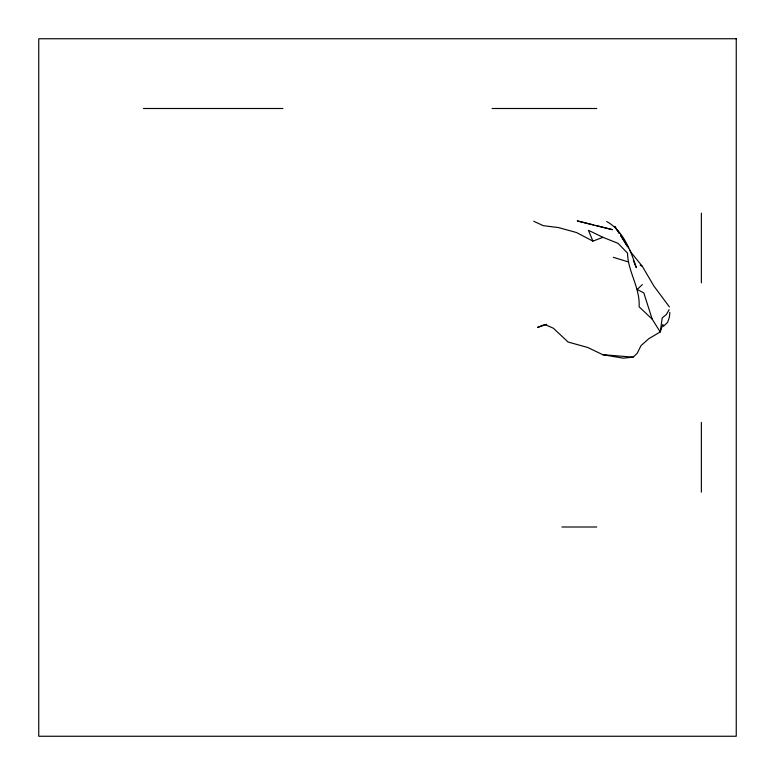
<?xml version="1.0" encoding="UTF-8"?>
<svg xmlns="http://www.w3.org/2000/svg" width="775" height="775" viewBox="0 0 775 775"><rect width="100%" height="100%" fill="white"/><g stroke="black" fill="none" stroke-linecap="round" stroke-linejoin="round"><path stroke-width="1.16" d="M669.803 312.354L669.474 316.849L667.643 322.313L663.439 326.362L662.867 324.415L660.213 331.952L648.762 338.714L641.032 345.621L637.089 353.478L633.107 357.139L623.294 358.157L602.785 354.708L587.731 347.481L568.056 342.017L553.389 328.232L544.806 324.512L537.501 327.418M669.067 309.738L666.413 314.456L662.238 317.847L660.213 331.952L652.201 319.164L639.104 306.813C640.266 287.825 627.866 271.647 627.518 253.115L618.053 243.35L602.969 237.315L588.467 230.32L592.904 241.122L602.969 237.315M642.368 284.58L637.186 289.463L643.802 292.902L652.201 319.164M537.598 327.447L546.704 324.328M143.375 108.5L282.875 108.5M492.125 108.5L596.75 108.5M561.875 527L596.75 527M602.785 354.708L633.107 357.139M593.669 225.002L577.298 220.923L612.386 229.652L596.014 225.583M613.316 257.319L627.992 261.814M533.743 221.272L543.294 225.68L558.417 227.559L576.503 232.529L592.904 241.122M640.208 265.137L642.31 266.3L653.868 286.023L669.435 306.939M606.689 221.514C623.061 230.466 630.831 250.838 636.333 267.656L633.369 260.555M631.383 252.824L642.31 266.3M619.283 233.265L614.808 226.474L619.273 233.323M620.562 235.213L628.535 247.893M620.542 235.28L627.053 246.082M629.678 249.87L630.811 251.836M701.375 213.125L701.375 282.875M701.375 422.375L701.375 492.125M736.25 38.75L38.75 38.75L38.75 736.25L736.25 736.25L736.25 38.75"/></g></svg>
